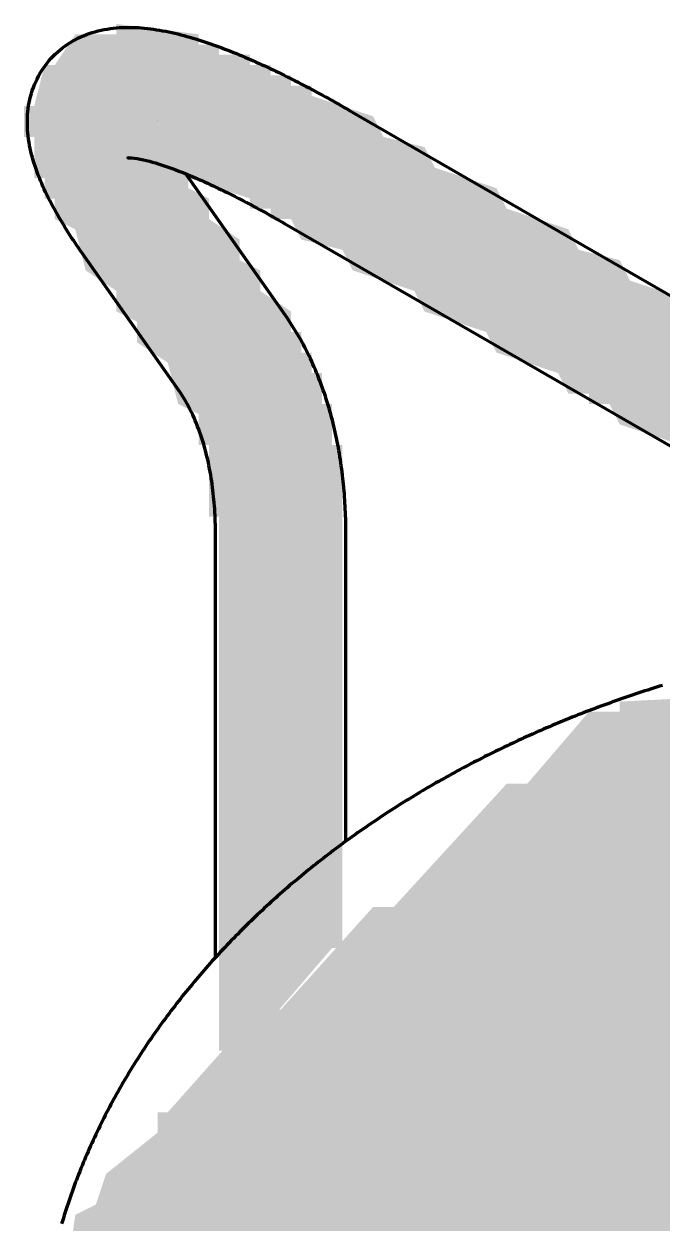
# Model space of a CAD drawing. Header units: millimetres. Extents: x 0 to 420, y 0 to 297.
# Drawn here: x 220.32 to 226.53, y 227.09 to 238.77 of the extents above; entities that cross this region are included whole.
import ezdxf

# ---------------------------------------------------------------- set-up
doc = ezdxf.new("R2010")
doc.units = ezdxf.units.MM
doc.layers.add('01-VISIBLE', color=7, linetype='CONTINUOUS', lineweight=70)
doc.layers.add('13-GRAFICA', color=30, linetype='CONTINUOUS', lineweight=18)

msp = doc.modelspace()

# ---------------------------------------------------------------- hatches: boundary and pattern name
at = {"layer": '13-GRAFICA', "true_color": 0xb21820}
h = msp.add_hatch(color=7, dxfattribs=at)
h.dxf.hatch_style = 1
h.paths.add_polyline_path([(222.2185, 228.7682), (222.2185, 233.9682), (222.1185, 233.9682), (222.1185, 234.6682), (222.0185, 234.6682), (222.0185, 234.9682), (221.8185, 235.0682), (221.7185, 235.4682), (221.4185, 235.6682), (221.4185, 235.8682), (221.2185, 235.9682), (221.2185, 236.1682), (220.9185, 236.3682), (220.8185, 236.7682), (220.6185, 236.8682), (220.6185, 237.0682), (220.5185, 237.0682), (220.5185, 237.2682), (220.4185, 237.2682), (220.4185, 237.6682), (220.3185, 237.6682), (220.3185, 237.9682), (220.4185, 237.9682), (220.5185, 238.3682), (220.6185, 238.3682), (220.8185, 238.6682), (221.2185, 238.6682), (221.2185, 238.7682), (222.0185, 238.6682), (222.0185, 238.5682), (222.2185, 238.5682), (222.2185, 238.4682), (222.5185, 238.4682), (222.5185, 238.3682), (222.7185, 238.3682), (222.7185, 238.2682), (222.9185, 238.2682), (222.9185, 238.1682), (223.1185, 238.1682), (223.1185, 238.0682), (223.7185, 237.8682), (223.8185, 237.6682), (224.2185, 237.5682), (224.3185, 237.3682), (224.9185, 237.1682), (225.0185, 236.9682), (225.6185, 236.7682), (225.7185, 236.5682), (226.1185, 236.4682), (226.2185, 236.2682), (226.8185, 236.0682), (226.9185, 235.8682), (227.1185, 235.8682), (227.1185, 235.7682), (227.5185, 235.6682), (227.6185, 235.4682), (228.2185, 235.2682), (228.3185, 235.0682), (228.7185, 234.9682), (228.8185, 234.7682), (229.4185, 234.5682), (229.5185, 234.3682), (229.7185, 234.3682), (229.7185, 234.2682), (230.1185, 234.1682), (230.2185, 233.9682), (230.8185, 233.7682), (230.9185, 233.5682), (231.3185, 233.4682), (231.4185, 233.2682), (231.6185, 233.2682), (231.7185, 233.0682), (232.1185, 232.9682), (232.3185, 232.6682), (232.5185, 232.6682), (232.6185, 232.4682), (232.8185, 232.4682), (233.0185, 232.1682), (233.2185, 232.1682), (233.4185, 231.8682), (233.6185, 231.8682), (234.0185, 231.3682), (234.2185, 231.3682), (234.8185, 230.6682), (235.0185, 230.6682), (235.0185, 230.5682), (235.8185, 229.8682), (235.8185, 229.6682), (236.4185, 229.1682), (236.4185, 228.9682), (236.8185, 228.6682), (236.8185, 228.4682), (237.0185, 228.3682), (237.0185, 228.1682), (237.2185, 228.0682), (237.2185, 227.8682), (237.3185, 227.8682), (237.3185, 227.7682), (237.5185, 227.6682), (237.5185, 227.4682), (237.7185, 227.3682), (237.7185, 227.1682), (237.8185, 227.1682), (237.8185, 226.9682), (237.9185, 226.9682), (237.9185, 226.7682), (238.0185, 226.7682), (238.1185, 225.7682), (238.2185, 225.7682), (238.2185, 215.5682), (237.9185, 215.3682), (237.9185, 213.1682), (237.5185, 213.0682), (237.4185, 212.8682), (237.0185, 212.7682), (237.0185, 212.6682), (236.7185, 212.5682), (236.7185, 212.4682), (236.4185, 212.4682), (236.4185, 215.0682), (236.6185, 215.1682), (236.6185, 215.3682), (236.7185, 215.3682), (236.8185, 215.6682), (236.9185, 215.6682), (236.9185, 225.9682), (236.8185, 225.9682), (236.8185, 226.2682), (236.7185, 226.2682), (236.5185, 226.8682), (236.4185, 226.8682), (236.3185, 227.1682), (236.0185, 227.3682), (236.0185, 227.5682), (235.9185, 227.5682), (235.8185, 227.8682), (235.5185, 228.0682), (235.5185, 228.2682), (235.1185, 228.5682), (235.1185, 228.7682), (235.0185, 228.7682), (233.9185, 229.9682), (233.7185, 229.9682), (233.2185, 230.5682), (233.0185, 230.5682), (232.7185, 230.9682), (232.5185, 230.9682), (232.3185, 231.2682), (232.1185, 231.2682), (231.9185, 231.5682), (231.7185, 231.5682), (231.6185, 231.7682), (231.4185, 231.7682), (231.4185, 231.8682), (231.1185, 231.9682), (231.0185, 232.1682), (230.8185, 232.1682), (230.8185, 232.2682), (230.6185, 232.2682), (230.5185, 232.4682), (230.1185, 232.5682), (230.0185, 232.7682), (229.4185, 232.9682), (229.3185, 233.1682), (228.7185, 233.3682), (228.6185, 233.5682), (228.4185, 233.5682), (228.4185, 233.6682), (228.2185, 233.6682), (228.1185, 233.8682), (227.5185, 234.0682), (227.4185, 234.2682), (226.8185, 234.4682), (226.7185, 234.6682), (226.1185, 234.8682), (226.0185, 235.0682), (225.8185, 235.0682), (225.8185, 235.1682), (225.6185, 235.1682), (225.5185, 235.3682), (224.9185, 235.5682), (224.8185, 235.7682), (224.2185, 235.9682), (224.1185, 236.1682), (223.5185, 236.3682), (223.4185, 236.5682), (223.0185, 236.6682), (222.9185, 236.8682), (222.7185, 236.8682), (222.7185, 236.9682), (222.5185, 236.9682), (222.5185, 237.0682), (221.9185, 237.2682), (221.9185, 237.1682), (222.1185, 237.0682), (222.1185, 236.8682), (222.4185, 236.6682), (222.4185, 236.4682), (222.6185, 236.3682), (222.6185, 236.1682), (222.9185, 235.9682), (222.9185, 235.7682), (223.0185, 235.7682), (223.0185, 235.5682), (223.1185, 235.5682), (223.1185, 235.3682), (223.2185, 235.3682), (223.2185, 235.0682), (223.3185, 235.0682), (223.3185, 234.6682), (223.4185, 234.6682), (223.4185, 229.7682), (223.3185, 229.7682), (222.7185, 229.0682), (222.5185, 229.0682), (222.3185, 228.7682)])
h = msp.add_hatch(color=7, dxfattribs=at)
h.dxf.hatch_style = 1
h.paths.add_polyline_path([(221.1185, 227.5682), (221.6185, 227.9682), (221.6185, 228.1682), (221.7185, 228.1682), (222.5185, 229.0682), (222.7185, 229.0682), (222.7185, 229.1682), (222.8185, 229.1682), (223.7185, 230.1682), (223.9185, 230.1682), (225.0185, 231.3682), (225.2185, 231.3682), (225.8185, 232.0682), (226.1185, 232.0682), (226.1185, 232.1682), (228.1185, 232.2682), (228.1185, 231.9682), (228.0185, 231.9682), (228.0185, 229.8682), (228.1185, 229.8682), (228.1185, 229.6682), (228.2185, 229.6682), (228.4185, 229.3682), (228.6185, 229.3682), (228.6185, 229.2682), (228.8185, 229.2682), (228.8185, 229.1682), (229.0185, 229.1682), (229.0185, 229.0682), (229.3185, 229.0682), (229.3185, 228.9682), (230.1185, 228.9682), (230.1185, 228.8682), (230.4185, 228.8682), (230.4185, 228.9682), (231.0185, 228.9682), (231.0185, 229.0682), (231.4185, 229.0682), (231.4185, 229.1682), (231.8185, 229.2682), (231.8185, 229.3682), (232.1185, 229.4682), (232.1185, 229.6682), (232.3185, 229.7682), (232.3185, 230.0682), (232.4185, 230.0682), (232.4185, 231.0682), (232.5185, 231.0682), (232.5185, 230.9682), (232.7185, 230.9682), (233.0185, 230.5682), (233.2185, 230.5682), (233.7185, 229.9682), (233.9185, 229.9682), (233.9185, 229.8682), (235.1185, 228.7682), (235.1185, 228.5682), (235.2185, 228.5682), (235.2185, 228.4682), (235.5185, 228.2682), (235.5185, 228.0682), (235.8185, 227.8682), (235.8185, 227.6682), (235.9185, 227.6682), (236.0185, 227.3682), (236.3185, 227.1682), (236.3185, 226.9682), (236.5185, 226.8682), (236.5185, 226.6682), (236.6185, 226.6682), (236.6185, 226.4682), (236.7185, 226.4682), (236.7185, 226.2682), (236.8185, 226.2682), (236.8185, 225.9682), (236.9185, 225.9682), (236.9185, 221.1682), (236.6185, 221.0682), (236.6185, 220.9682), (236.3185, 220.9682), (236.3185, 220.8682), (236.1185, 220.8682), (236.1185, 220.7682), (235.9185, 220.7682), (235.9185, 220.6682), (235.7185, 220.6682), (235.7185, 220.5682), (235.4185, 220.5682), (235.4185, 220.4682), (235.2185, 220.4682), (235.2185, 220.3682), (234.5185, 220.2682), (234.5185, 220.1682), (234.2185, 220.1682), (234.2185, 220.0682), (233.8185, 220.0682), (233.8185, 219.9682), (233.4185, 219.9682), (233.4185, 219.8682), (233.0185, 219.8682), (233.0185, 219.7682), (231.1185, 219.6682), (231.1185, 219.5682), (228.1185, 219.6682), (228.1185, 219.7682), (226.5185, 219.9682), (226.5185, 220.0682), (226.1185, 220.0682), (226.1185, 220.1682), (225.8185, 220.1682), (225.8185, 220.2682), (224.9185, 220.4682), (224.9185, 220.5682), (224.4185, 220.6682), (224.4185, 220.7682), (223.8185, 220.9682), (223.7185, 221.1682), (223.1185, 221.3682), (223.0185, 221.5682), (222.6185, 221.6682), (222.6185, 221.7682), (221.4185, 222.8682), (221.4185, 223.0682), (221.2185, 223.1682), (221.2185, 223.3682), (221.1185, 223.3682), (221.1185, 223.5682), (221.0185, 223.5682), (221.0185, 223.7682), (220.9185, 223.7682), (220.9185, 223.9682), (220.8185, 223.9682), (220.8185, 224.1682), (220.7185, 224.1682), (220.7185, 224.3682), (220.6185, 224.3682), (220.6185, 224.7682), (220.5185, 224.7682), (220.5185, 226.1682), (220.6185, 226.1682), (220.6185, 226.4682), (220.7185, 226.4682), (220.8185, 227.1682), (221.0185, 227.2682)])

# ---------------------------------------------------------------- linework, layer by layer
at = {"layer": '01-VISIBLE'}
for p, q in [((223.4886, 237.9261), (231.1749, 233.4885)), ((222.8634, 235.9296), (221.9228, 237.2677)), ((222.8536, 236.8263), (230.5399, 232.3886)), ((221.8244, 235.1993), (220.8838, 236.5374)), ((222.1826, 229.6756), (222.1826, 233.7967)), ((223.4526, 230.8079), (223.4526, 233.7967))]:
    msp.add_line(p, q, dxfattribs=at)
for points in [[(220.8838, 236.5374), (220.8666, 236.562), (220.8495, 236.5868), (220.8325, 236.6116), (220.8156, 236.6366), (220.7989, 236.6616), (220.7823, 236.6868), (220.7658, 236.712), (220.7496, 236.7373), (220.7334, 236.7627), (220.7175, 236.7883), (220.7017, 236.8139), (220.6861, 236.8397), (220.6707, 236.8655), (220.6554, 236.8915), (220.6404, 236.9176), (220.6256, 236.9438), (220.611, 236.9701), (220.5966, 236.9966), (220.5825, 237.0232), (220.5686, 237.0499), (220.555, 237.0768), (220.5417, 237.1038), (220.5286, 237.1309), (220.5159, 237.1582), (220.5035, 237.1856), (220.4914, 237.2132), (220.4796, 237.2409), (220.4682, 237.2687), (220.4572, 237.2968), (220.4466, 237.325), (220.4365, 237.3533), (220.4268, 237.3818), (220.4175, 237.4105), (220.4087, 237.4393), (220.4005, 237.4682), (220.3928, 237.4973), (220.3856, 237.5266), (220.3791, 237.556), (220.3732, 237.5855), (220.3679, 237.6151), (220.3633, 237.6449), (220.3593, 237.6747), (220.3562, 237.7047), (220.3537, 237.7347), (220.352, 237.7647), (220.3512, 237.7948), (220.3512, 237.8249), (220.352, 237.855), (220.3536, 237.8851), (220.3561, 237.9151), (220.3595, 237.945), (220.3638, 237.9748), (220.3691, 238.0045), (220.3753, 238.0339), (220.3825, 238.0632), (220.3906, 238.0921), (220.3997, 238.1209), (220.4097, 238.1492), (220.4207, 238.1773), (220.4326, 238.2049), (220.4454, 238.2322), (220.4591, 238.259), (220.4738, 238.2853), (220.4894, 238.311), (220.5058, 238.3362), (220.5232, 238.3609), (220.5414, 238.3848), (220.5604, 238.4082), (220.5802, 238.4308), (220.6009, 238.4527), (220.6223, 238.4739), (220.6444, 238.4944), (220.6672, 238.514), (220.6907, 238.5329), (220.7148, 238.5509), (220.7395, 238.5681), (220.7647, 238.5845), (220.7905, 238.6001), (220.8168, 238.6147), (220.8435, 238.6285), (220.8707, 238.6415), (220.8983, 238.6535), (220.9263, 238.6646), (220.9546, 238.6749), (220.9832, 238.6843), (221.0121, 238.6929), (221.0412, 238.7006), (221.0705, 238.7075), (221.1, 238.7136), (221.1296, 238.7189), (221.1594, 238.7234), (221.1892, 238.7272), (221.2192, 238.7302), (221.2492, 238.7325), (221.2793, 238.7341), (221.3094, 238.7351), (221.3395, 238.7353), (221.3696, 238.735), (221.3997, 238.7341), (221.4298, 238.7326), (221.4598, 238.7305), (221.4898, 238.7279), (221.5197, 238.7248), (221.5496, 238.7213), (221.5795, 238.7173), (221.6093, 238.7128), (221.639, 238.7079), (221.6686, 238.7026), (221.6982, 238.697), (221.7277, 238.6909), (221.7571, 238.6845), (221.7864, 238.6778), (221.8157, 238.6707), (221.8449, 238.6634), (221.874, 238.6558), (221.9031, 238.6479), (221.9321, 238.6397), (221.961, 238.6312), (221.9898, 238.6225), (222.0185, 238.6136), (222.0472, 238.6045), (222.0758, 238.5951), (222.1044, 238.5855), (222.1329, 238.5757), (222.1613, 238.5657), (222.1896, 238.5555), (222.2179, 238.5452), (222.2461, 238.5346), (222.2742, 238.5239), (222.3023, 238.5131), (222.3303, 238.5021), (222.3583, 238.4909), (222.3862, 238.4796), (222.414, 238.4681), (222.4418, 238.4565), (222.4695, 238.4447), (222.4972, 238.4329), (222.5248, 238.4209), (222.5524, 238.4088), (222.5799, 238.3965), (222.6073, 238.3842), (222.6347, 238.3717), (222.6621, 238.3591), (222.6894, 238.3464), (222.7167, 238.3337), (222.7439, 238.3208), (222.771, 238.3078), (222.7982, 238.2947), (222.8252, 238.2815), (222.8522, 238.2682), (222.8792, 238.2549), (222.9062, 238.2414), (222.933, 238.2278), (222.9599, 238.2142), (222.9867, 238.2005), (223.0135, 238.1867), (223.0402, 238.1728), (223.0669, 238.1589), (223.0935, 238.1449), (223.1201, 238.1307), (223.1467, 238.1166), (223.1732, 238.1023), (223.1997, 238.088), (223.2261, 238.0736), (223.2525, 238.0591), (223.2789, 238.0446), (223.3052, 238.03), (223.3315, 238.0154), (223.3578, 238.0006), (223.384, 237.9859), (223.4102, 237.971), (223.4364, 237.9561), (223.4625, 237.9411), (223.4886, 237.9261)], [(221.6204, 237.825), (221.6204, 237.825), (221.6204, 237.825), (221.6204, 237.8251), (221.6204, 237.8251), (221.6204, 237.8251), (221.6204, 237.8251)], [(221.3313, 237.4652), (221.3312, 237.4652), (221.3312, 237.4652), (221.3311, 237.4652), (221.3311, 237.4651), (221.3311, 237.4651), (221.331, 237.4651)], [(221.331, 237.4651), (221.3612, 237.4643), (221.3913, 237.4612), (221.4211, 237.4567), (221.4509, 237.4513), (221.4804, 237.445), (221.5098, 237.4381), (221.5391, 237.4307), (221.5683, 237.4228), (221.5973, 237.4144), (221.6262, 237.4056), (221.655, 237.3965), (221.6837, 237.3871), (221.7123, 237.3773), (221.7408, 237.3673), (221.7693, 237.357), (221.7976, 237.3465), (221.8258, 237.3357), (221.854, 237.3247), (221.882, 237.3136), (221.91, 237.3022), (221.938, 237.2906), (221.9658, 237.2789), (221.9936, 237.267), (222.0213, 237.255), (222.0489, 237.2428), (222.0765, 237.2304), (222.104, 237.2179), (222.1315, 237.2053), (222.1589, 237.1925), (222.1862, 237.1797), (222.2135, 237.1667), (222.2407, 237.1536), (222.2679, 237.1403), (222.295, 237.127), (222.322, 237.1135), (222.349, 237.1), (222.376, 237.0864), (222.4029, 237.0726), (222.4298, 237.0588), (222.4566, 237.0448), (222.4834, 237.0308), (222.5101, 237.0167), (222.5368, 237.0025), (222.5634, 236.9883), (222.59, 236.9739), (222.6165, 236.9595), (222.643, 236.945), (222.6695, 236.9304), (222.6959, 236.9157), (222.7223, 236.901), (222.7486, 236.8862), (222.7749, 236.8713), (222.8012, 236.8564), (222.8274, 236.8413), (222.8536, 236.8263)], [(221.9228, 237.2677), (221.9181, 237.2745), (221.9133, 237.2813), (221.9086, 237.2881), (221.9039, 237.2949), (221.8992, 237.3017), (221.8945, 237.3085)], [(223.4526, 233.7967), (223.4525, 233.8271), (223.4522, 233.8574), (223.4518, 233.8878), (223.4512, 233.9182), (223.4504, 233.9485), (223.4494, 233.9789), (223.4482, 234.0092), (223.4469, 234.0396), (223.4454, 234.0699), (223.4437, 234.1002), (223.4418, 234.1306), (223.4397, 234.1609), (223.4374, 234.1911), (223.4349, 234.2214), (223.4323, 234.2517), (223.4294, 234.2819), (223.4263, 234.3121), (223.4231, 234.3423), (223.4196, 234.3725), (223.4159, 234.4026), (223.4121, 234.4328), (223.408, 234.4629), (223.4037, 234.4929), (223.3992, 234.523), (223.3945, 234.553), (223.3895, 234.5829), (223.3844, 234.6129), (223.379, 234.6428), (223.3734, 234.6726), (223.3676, 234.7024), (223.3616, 234.7322), (223.3553, 234.7619), (223.3488, 234.7916), (223.3421, 234.8212), (223.3351, 234.8508), (223.3279, 234.8803), (223.3205, 234.9097), (223.3128, 234.9391), (223.3049, 234.9684), (223.2968, 234.9977), (223.2884, 235.0269), (223.2798, 235.056), (223.2709, 235.085), (223.2617, 235.114), (223.2523, 235.1429), (223.2427, 235.1717), (223.2328, 235.2004), (223.2226, 235.229), (223.2122, 235.2576), (223.2015, 235.286), (223.1906, 235.3143), (223.1794, 235.3426), (223.1679, 235.3707), (223.1562, 235.3987), (223.1442, 235.4266), (223.1319, 235.4544), (223.1194, 235.482), (223.1065, 235.5096), (223.0935, 235.537), (223.0801, 235.5642), (223.0664, 235.5914), (223.0525, 235.6184), (223.0383, 235.6452), (223.0238, 235.6719), (223.009, 235.6985), (222.994, 235.7248), (222.9787, 235.7511), (222.9631, 235.7771), (222.9472, 235.803), (222.931, 235.8287), (222.9145, 235.8542), (222.8977, 235.8795), (222.8807, 235.9047), (222.8634, 235.9296)], [(222.1826, 233.7967), (222.1824, 233.8273), (222.1821, 233.8579), (222.1815, 233.8885), (222.1807, 233.9191), (222.1796, 233.9497), (222.1783, 233.9803), (222.1767, 234.0109), (222.1749, 234.0414), (222.1728, 234.072), (222.1704, 234.1025), (222.1678, 234.133), (222.1649, 234.1635), (222.1618, 234.1939), (222.1583, 234.2244), (222.1545, 234.2547), (222.1505, 234.2851), (222.1462, 234.3154), (222.1415, 234.3456), (222.1365, 234.3758), (222.1313, 234.406), (222.1257, 234.4361), (222.1197, 234.4661), (222.1134, 234.4961), (222.1068, 234.526), (222.0999, 234.5558), (222.0925, 234.5855), (222.0849, 234.6152), (222.0768, 234.6447), (222.0684, 234.6741), (222.0595, 234.7034), (222.0503, 234.7326), (222.0407, 234.7617), (222.0307, 234.7906), (222.0202, 234.8194), (222.0093, 234.848), (221.998, 234.8764), (221.9862, 234.9047), (221.974, 234.9328), (221.9613, 234.9606), (221.9481, 234.9882), (221.9344, 235.0156), (221.9203, 235.0428), (221.9056, 235.0696), (221.8904, 235.0962), (221.8747, 235.1225), (221.8585, 235.1485), (221.8417, 235.1741), (221.8244, 235.1993)], [(226.5338, 232.3256), (226.5051, 232.3167), (226.4764, 232.3077), (226.4478, 232.2986), (226.4191, 232.2895), (226.3905, 232.2803), (226.3619, 232.2711), (226.3333, 232.2617), (226.3048, 232.2523), (226.2762, 232.2428), (226.2477, 232.2333), (226.2193, 232.2236), (226.1908, 232.2139), (226.1624, 232.2041), (226.134, 232.1942), (226.1056, 232.1843), (226.0773, 232.1743), (226.0489, 232.1642), (226.0206, 232.154), (225.9924, 232.1438), (225.9641, 232.1335), (225.9359, 232.1231), (225.9077, 232.1127), (225.8796, 232.1021), (225.8514, 232.0915), (225.8233, 232.0808), (225.7953, 232.0701), (225.7672, 232.0592), (225.7392, 232.0483), (225.7112, 232.0373), (225.6833, 232.0263), (225.6554, 232.0151), (225.6275, 232.0039), (225.5996, 231.9926), (225.5718, 231.9812), (225.544, 231.9698), (225.5162, 231.9583), (225.4885, 231.9467), (225.4607, 231.935), (225.4331, 231.9233), (225.4054, 231.9115), (225.3778, 231.8996), (225.3502, 231.8876), (225.3227, 231.8755), (225.2952, 231.8634), (225.2677, 231.8512), (225.2403, 231.8389), (225.2129, 231.8266), (225.1855, 231.8141), (225.1582, 231.8016), (225.1309, 231.789), (225.1036, 231.7764), (225.0764, 231.7636), (225.0492, 231.7508), (225.022, 231.7379), (224.9949, 231.7249), (224.9678, 231.7119), (224.9407, 231.6988), (224.9137, 231.6856), (224.8868, 231.6723), (224.8598, 231.6589), (224.8329, 231.6455), (224.8061, 231.632), (224.7793, 231.6184), (224.7525, 231.6047), (224.7257, 231.591), (224.699, 231.5772), (224.6724, 231.5633), (224.6458, 231.5493), (224.6192, 231.5352), (224.5927, 231.5211), (224.5662, 231.5069), (224.5397, 231.4926), (224.5133, 231.4782), (224.4869, 231.4638), (224.4606, 231.4493), (224.4343, 231.4347), (224.4081, 231.42), (224.3819, 231.4052), (224.3558, 231.3904), (224.3296, 231.3755), (224.3036, 231.3605), (224.2776, 231.3454), (224.2516, 231.3303), (224.2257, 231.315), (224.1998, 231.2997), (224.174, 231.2843), (224.1482, 231.2689), (224.1225, 231.2533), (224.0968, 231.2377), (224.0711, 231.222), (224.0455, 231.2062), (224.02, 231.1904), (223.9945, 231.1745), (223.9691, 231.1584), (223.9437, 231.1423), (223.9183, 231.1262), (223.893, 231.1099), (223.8678, 231.0936), (223.8426, 231.0772), (223.8175, 231.0607), (223.7924, 231.0441), (223.7673, 231.0275), (223.7424, 231.0107), (223.7174, 230.9939), (223.6926, 230.977), (223.6677, 230.9601), (223.643, 230.943), (223.6183, 230.9259), (223.5936, 230.9087), (223.569, 230.8914), (223.5445, 230.874), (223.52, 230.8566), (223.4956, 230.8391), (223.4712, 230.8215), (223.4469, 230.8038), (223.4226, 230.786), (223.3984, 230.7682), (223.3743, 230.7502), (223.3502, 230.7322), (223.3262, 230.7141), (223.3023, 230.696), (223.2784, 230.6777), (223.2545, 230.6594), (223.2308, 230.641), (223.207, 230.6225), (223.1834, 230.604), (223.1598, 230.5853), (223.1363, 230.5666), (223.1128, 230.5478), (223.0894, 230.5289), (223.0661, 230.5099), (223.0429, 230.4909), (223.0197, 230.4718), (222.9965, 230.4525), (222.9735, 230.4333), (222.9505, 230.4139), (222.9275, 230.3944), (222.9047, 230.3749), (222.8819, 230.3553), (222.8592, 230.3356), (222.8365, 230.3159), (222.8139, 230.296), (222.7914, 230.2761), (222.769, 230.2561), (222.7466, 230.236), (222.7243, 230.2158), (222.7021, 230.1956), (222.68, 230.1752), (222.6579, 230.1548), (222.6359, 230.1344), (222.6139, 230.1138), (222.5921, 230.0931), (222.5703, 230.0724), (222.5486, 230.0516), (222.527, 230.0307), (222.5054, 230.0098), (222.484, 229.9887), (222.4626, 229.9676), (222.4413, 229.9464), (222.42, 229.9251), (222.3989, 229.9037), (222.3778, 229.8823), (222.3568, 229.8608), (222.3359, 229.8392), (222.3151, 229.8175), (222.2943, 229.7957), (222.2737, 229.7739), (222.2531, 229.752), (222.2326, 229.73), (222.2122, 229.7079), (222.1918, 229.6858), (222.1716, 229.6635), (222.1515, 229.6412), (222.1314, 229.6188), (222.1114, 229.5964), (222.0915, 229.5738), (222.0717, 229.5512), (222.052, 229.5285), (222.0324, 229.5057), (222.0129, 229.4829), (221.9934, 229.4599), (221.9741, 229.4369), (221.9548, 229.4138), (221.9356, 229.3907), (221.9166, 229.3674), (221.8976, 229.3441), (221.8787, 229.3207), (221.8599, 229.2972), (221.8412, 229.2737), (221.8226, 229.2501), (221.8042, 229.2264), (221.7858, 229.2026), (221.7674, 229.1787), (221.7492, 229.1548), (221.7311, 229.1308), (221.7131, 229.1067), (221.6952, 229.0826), (221.6774, 229.0583), (221.6597, 229.034), (221.6421, 229.0097), (221.6246, 228.9852), (221.6072, 228.9607), (221.59, 228.9361), (221.5728, 228.9114), (221.5557, 228.8867), (221.5387, 228.8619), (221.5219, 228.837), (221.5051, 228.812), (221.4885, 228.787), (221.4719, 228.7619), (221.4555, 228.7367), (221.4392, 228.7115), (221.423, 228.6861), (221.4069, 228.6607), (221.3909, 228.6353), (221.375, 228.6097), (221.3592, 228.5841), (221.3436, 228.5585), (221.3281, 228.5327), (221.3126, 228.5069), (221.2973, 228.481), (221.2822, 228.4551), (221.2671, 228.4291), (221.2521, 228.403), (221.2373, 228.3769), (221.2226, 228.3506), (221.208, 228.3244), (221.1935, 228.298), (221.1792, 228.2716), (221.1649, 228.2451), (221.1508, 228.2186), (221.1368, 228.192), (221.123, 228.1653), (221.1092, 228.1385), (221.0956, 228.1117), (221.0821, 228.0849), (221.0687, 228.0579), (221.0555, 228.031), (221.0424, 228.0039), (221.0294, 227.9768), (221.0165, 227.9496), (221.0038, 227.9224), (220.9912, 227.8951), (220.9787, 227.8677), (220.9664, 227.8403), (220.9542, 227.8128), (220.9421, 227.7853), (220.9301, 227.7577), (220.9183, 227.7301), (220.9066, 227.7024), (220.8951, 227.6746), (220.8837, 227.6468), (220.8724, 227.6189), (220.8612, 227.591), (220.8502, 227.563), (220.8394, 227.535), (220.8286, 227.5069), (220.8181, 227.4788), (220.8076, 227.4506), (220.7973, 227.4224), (220.7871, 227.3941), (220.7771, 227.3657), (220.7672, 227.3373), (220.7574, 227.3089), (220.7478, 227.2804), (220.7384, 227.2519), (220.729, 227.2233), (220.7199, 227.1947), (220.7108, 227.166), (220.7019, 227.1373), (220.6932, 227.1085), (220.6846, 227.0797)]]:
    msp.add_lwpolyline(points, dxfattribs=at)

doc.saveas('drawing.dxf')
